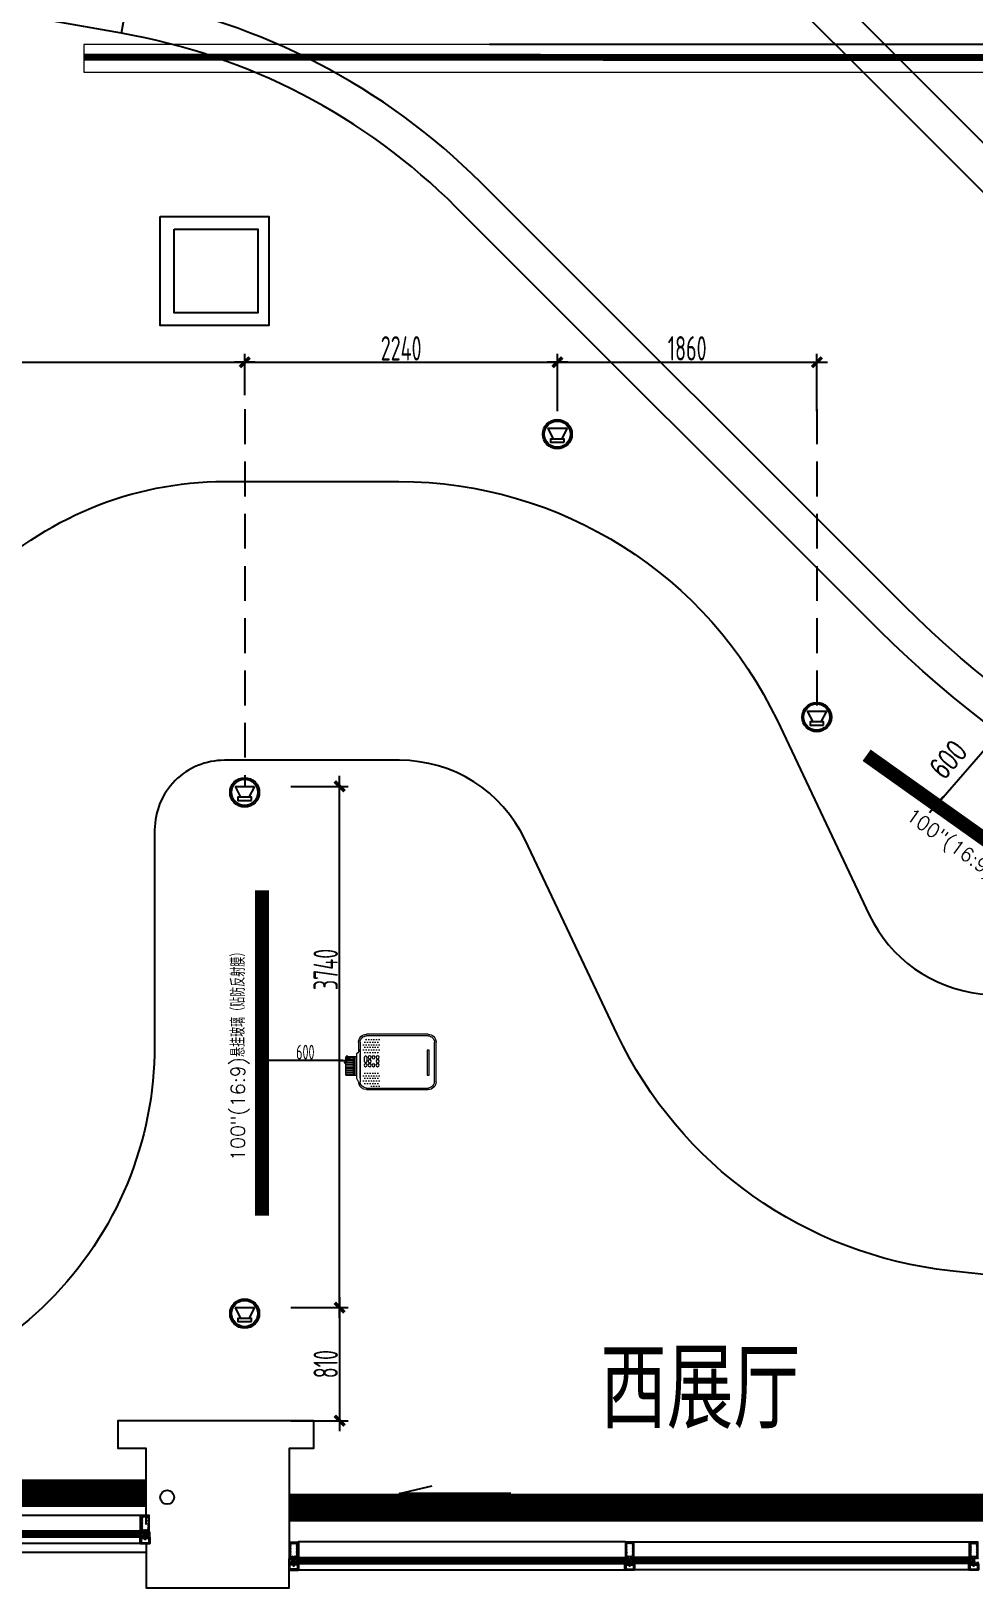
# Model space of a CAD drawing. Header units: millimetres. Extents: x 89805 to 1757503, y 48266 to 267832.
# Drawn here: x 932412 to 939171, y 124776 to 135947 of the extents above; entities that cross this region are included whole.
import ezdxf

# ---------------------------------------------------------------- set-up
doc = ezdxf.new("R2010")
doc.units = ezdxf.units.MM
doc.header["$LTSCALE"] = 1000
for name, pattern in [('c1_plan_01.17$0$HIDDEN', [0.375, 0.25, -0.125]), ('CONTINOUS', [0]), ('DASH', [0.35, 0.25, -0.1]), ('HIDDEN', [9.525, 6.35, -3.175])]:
    doc.linetypes.add(name, pattern=pattern)
for name, color, linetype in [('A_TEXT', 7, 'Continuous'), ('BZ', 1, 'Continuous'), ('COLU', 7, 'Continuous'), ('G-装饰造型轮廓线', 3, 'Continuous'), ('GASK', 243, 'Continuous'), ('GLASS', 230, 'Continuous'), ('PJ', 4, 'Continuous'), ('PUB_DIM', 3, 'Continuous'), ('SEAL', 95, 'Continuous'), ('TC', 4, 'Continuous'), ('WALL', 111, 'Continuous'), ('WINDOW', 2, 'Continuous'), ('WZ', 3, 'Continuous'), ('XC', 3, 'Continuous'), ('XX', 6, 'HIDDEN'), ('会议', 1, 'Continuous'), ('外挂石材', 31, 'Continuous'), ('多媒体弱电', 5, 'Continuous'), ('标注线', 8, 'Continuous'), ('雨水管', 3, 'Continuous')]:
    doc.layers.add(name, color=color, linetype=linetype)
doc.layers.add('桥架', color=2, linetype='Continuous', lineweight=9)
doc.styles.add('DEQIU', font='hzs.shx', dxfattribs={"width": 0.7, "bigfont": 'hztxt.shx'})
doc.styles.add('DIM_FONT', font='simplex.shx', dxfattribs={"width": 0.7, "bigfont": '@00hzdx.shx'})
doc.styles.get("Standard").update_dxf_attribs({"font": 'txt', "bigfont": 'gbcbig.shx'})
doc.linetypes.add('BATTING', pattern='A,0.0001,-0.1,[134,ltypeshp.shx,S=0.1,R=0,X=-0.1,Y=0],-0.2,[134,ltypeshp.shx,S=0.1,R=180,X=0.1,Y=0],-0.1', length=0.4001)
doc.dimstyles.new('A-50', dxfattribs={"dimscale": 0.5, "dimtxt": 300, "dimasz": 1, "dimexe": 250, "dimexo": 300, "dimgap": 150, "dimtad": 1, "dimdec": 0, "dimrnd": 5, "dimzin": 0, "dimdsep": 46, "dimtxsty": 'DIM_FONT', "dimblk": '_dimx', "dimcen": 0.09, "dimclrt": 7, "dimadec": 0, "dimazin": 0, "dimtfac": 1, "dimtdec": 0, "dimtix": 1, "dimtmove": 2, "dimatfit": 3, "dimldrblk": '_dimx', "dimfxl": 0, "dimtolj": 1, "dimtzin": 0, "dimarcsym": 0})
doc.dimstyles.new('MY-30', dxfattribs={"dimscale": 30, "dimtxt": 3.5, "dimasz": 1, "dimexe": 1.2, "dimexo": 2, "dimgap": 0.25, "dimtad": 1, "dimdec": 0, "dimrnd": 5, "dimdsep": 46, "dimtxsty": 'DEQIU', "dimblk": 'ZHQ-EP', "dimcen": 0.09, "dimclrd": 256, "dimclre": 256, "dimclrt": 40, "dimadec": 0, "dimazin": 0, "dimtm": 1e-09, "dimtfac": 0.434783, "dimtdec": 0, "dimtix": 1, "dimtmove": 2, "dimatfit": 3, "dimldrblk": 'DOT', "dimfxl": 0, "dimtvp": 0.001739, "dimtolj": 1, "dimarcsym": 0})
doc.dimstyles.new('MY-50', dxfattribs={"dimscale": 50, "dimtxt": 3.5, "dimasz": 1, "dimexe": 1.2, "dimexo": 2, "dimgap": 0.25, "dimtad": 1, "dimdec": 0, "dimrnd": 5, "dimdsep": 46, "dimtxsty": 'DEQIU', "dimblk": 'ZHQ-EP', "dimcen": 0.09, "dimclrd": 256, "dimclre": 256, "dimclrt": 40, "dimadec": 0, "dimazin": 0, "dimtm": 1e-09, "dimtfac": 0.434783, "dimtdec": 0, "dimtix": 1, "dimtmove": 2, "dimatfit": 3, "dimldrblk": 'DOT', "dimfxl": 0, "dimtvp": 0.001739, "dimtolj": 1, "dimarcsym": 0})
pattern_1 = [(0, (97513.92, 15201.57), (12.2091667, -24.4183333), [0, -24.4183333])]

# ---------------------------------------------------------------- blocks, each defined once
blk = doc.blocks.new('xjt')
at = {"layer": 'TC'}
h = blk.add_hatch(dxfattribs=at)
h.set_pattern_fill('ANSI37', color=256, scale=0.3, angle=90, style=0)
h.set_pattern_definition([(135, (-101501.351, 55215.8413), (0.67351921, 0.67351921), []), (45, (-101501.351, 55215.8413), (0.67351921, -0.67351921), [])])
edge = h.paths.add_edge_path(flags=16)
edge.add_arc((-101514, 45460), 1.08, 90, 270)
edge.add_line((-101514, 45459), (-101513, 45459))
edge.add_arc((-101513, 45460), 1.08, 270, 450)
edge.add_line((-101513, 45461), (-101514, 45461))
edge = h.paths.add_edge_path(flags=16)
edge.add_arc((-101511, 45462), 0.541, 90, 180, ccw=False)
edge.add_line((-101511, 45462), (-101510, 45462))
edge.add_arc((-101510, 45462), 0.541, 0, 90, ccw=False)
edge.add_line((-101509, 45462), (-101509, 45459))
edge.add_arc((-101510, 45459), 0.541, -90, 0, ccw=False)
edge.add_line((-101510, 45458), (-101511, 45458))
edge.add_arc((-101511, 45459), 0.541, -180, -90, ccw=False)
edge.add_line((-101512, 45459), (-101512, 45462))
edge = h.paths.add_edge_path()
edge.add_arc((-101507, 45455), 0.324, -112.667, 25.355, ccw=False)
edge.add_line((-101507, 45455), (-101509, 45456))
edge.add_arc((-101509, 45455), 1.12, 57.947, 89.8457)
edge.add_line((-101509, 45456), (-101513, 45456))
edge.add_line((-101513, 45456), (-101513, 45458))
edge.add_arc((-101513, 45458), 0.216, -0.0114, 90.0246)
edge.add_line((-101513, 45458), (-101514, 45458))
edge.add_arc((-101514, 45458), 0.216, 89.9994, 180.0015)
edge.add_line((-101514, 45458), (-101514, 45457))
edge.add_arc((-101514, 45457), 0.176, -153.432, 74.1225, ccw=False)
edge.add_line((-101514, 45457), (-101516, 45459))
edge.add_arc((-101514, 45460), 2.16, 139.1688, 220.8359, ccw=False)
edge.add_line((-101516, 45461), (-101514, 45463))
edge.add_arc((-101514, 45463), 0.176, -74.0901, 153.447, ccw=False)
edge.add_line((-101514, 45463), (-101514, 45462))
edge.add_arc((-101514, 45462), 0.216, 179.9901, 270.024)
edge.add_line((-101514, 45462), (-101513, 45462))
edge.add_arc((-101513, 45462), 0.216, 269.9994, 360.0015)
edge.add_line((-101513, 45462), (-101513, 45465))
edge.add_line((-101513, 45465), (-101510, 45465))
edge.add_arc((-101510, 45467), 2.72, -87.266, -57.1439)
edge.add_line((-101509, 45465), (-101507, 45466))
edge.add_arc((-101507, 45466), 0.378, -35, 137, ccw=False)
edge.add_line((-101507, 45465), (-101507, 45464))
edge.add_arc((-101505, 45460), 5.22, 123.2426, 134.4629)
edge.add_line((-101508, 45464), (-101508, 45463))
edge.add_arc((-101507, 45465), 3.06, 243.9365, 266.7208)
edge.add_line((-101507, 45462), (-101507, 45462))
edge.add_arc((-101507, 45462), 0.324, -58.4296, 71.0549, ccw=False)
edge.add_line((-101507, 45462), (-101508, 45461))
edge.add_arc((-101508, 45461), 0.324, 121.5701, 238.4294)
edge.add_line((-101508, 45461), (-101507, 45460))
edge.add_arc((-101507, 45460), 0.324, -58.4294, 58.4298, ccw=False)
edge.add_line((-101507, 45460), (-101508, 45459))
edge.add_arc((-101508, 45459), 0.324, 121.5703, 238.4294)
edge.add_line((-101508, 45459), (-101507, 45458))
edge.add_arc((-101507, 45458), 0.324, -58.4294, 58.4298, ccw=False)
edge.add_line((-101507, 45458), (-101508, 45457))
edge.add_arc((-101508, 45457), 0.324, 121.5656, 201.6411)
edge.add_line((-101508, 45457), (-101507, 45455))
at = {"layer": 'GASK'}
for points in [[(-101507, 45455, -0.687422), (-101507, 45455), (-101509, 45456, 0.14009), (-101509, 45456), (-101513, 45456), (-101513, 45458, 0.414398), (-101513, 45458), (-101514, 45458, 0.414224), (-101514, 45458), (-101514, 45457, -1.533331), (-101515, 45457), (-101516, 45459, -0.37223), (-101516, 45461), (-101515, 45463, -1.533076), (-101514, 45463), (-101514, 45462, 0.414387), (-101514, 45462), (-101513, 45462, 0.414224), (-101513, 45462), (-101513, 45465), (-101510, 45465, 0.132195), (-101509, 45465), (-101507, 45466, -0.932515), (-101507, 45465), (-101507, 45464, 0.048997), (-101508, 45464), (-101508, 45463, 0.099744), (-101507, 45462), (-101507, 45462, -0.633913), (-101507, 45462), (-101508, 45461, 0.559221), (-101508, 45461), (-101507, 45460, -0.55922), (-101507, 45460), (-101508, 45459, 0.55922), (-101508, 45459), (-101507, 45458, -0.55922), (-101507, 45458), (-101508, 45457, 0.364343), (-101508, 45457)], [(-101514, 45461, 1), (-101514, 45459), (-101513, 45459, 1), (-101513, 45461)], [(-101512, 45462, -0.414214), (-101511, 45462), (-101510, 45462, -0.414214), (-101509, 45462), (-101509, 45459, -0.414214), (-101510, 45458), (-101511, 45458, -0.414214), (-101512, 45459)]]:
    blk.add_lwpolyline(points, format="xyb", close=True, dxfattribs=at)
blk = doc.blocks.new('ewgfg')
at = {"layer": 'SEAL'}
h = blk.add_hatch(dxfattribs=at)
h.set_pattern_fill('ANSI31', color=256, scale=0.4, style=0)
h.set_pattern_definition([(45, (-4249.88207, 19747.53816), (-0.35355339, 0.35355339), [])])
edge = h.paths.add_edge_path()
edge.add_arc((1977, 2078), 7.76, 344.1575, 391.9326)
edge.add_line((1983, 2082), (1986, 2082))
edge.add_arc((1986, 2081), 0.378, 151.3361, 227)
edge.add_line((1986, 2081), (1987, 2080))
edge.add_arc((1985, 2079), 2.72, 2.734, 32.8561, ccw=False)
edge.add_line((1987, 2079), (1987, 2076))
edge.add_line((1987, 2076), (1986, 2076))
edge.add_arc((1986, 2075), 0.5, 90, 200)
edge.add_line((1985, 2075), (1985, 2075))
edge.add_line((1985, 2075), (1985, 2075))
edge.add_line((1985, 2075), (1985, 2075))
edge.add_arc((1985, 2075), 0.5, 19.5621, 146.1659)
at = {"layer": 'TC'}
h = blk.add_hatch(dxfattribs=at)
h.set_pattern_fill('AR-SAND', color=256, scale=0.4, style=0)
h.set_pattern_definition([(37.5, (1983.476, 2074.86), (-0.64, 19.577), [0, -15.443, 0, -17.272, 0, -16.51]), (7.5, (1983.476, 2074.86), (17.98, 28.673), [0, -8.331, 0, -13.919, 0, -5.334]), (327.5, (1970.979, 2074.86), (31.64, 0.057), [0, -5.08, 0, -18.288, 0, -23.876]), (317.5, (1970.98, 2074.86), (30.542, 8.917), [0, -2.54, 0, -11.989, 0, -13.716])])
h.paths.add_polyline_path([(1983, 2082), (1989, 2082), (1989, 2075), (1983, 2075)])
at = {"layer": 'SEAL'}
blk.add_arc((1977, 2078), 7.76, 342.0085, 31.9326, dxfattribs=at)
at = {"layer": '标注线', "rotation": 90}
blk.add_blockref('xjt', (47452, 103589), dxfattribs=at)
blk = doc.blocks.new('M8T')
at = {"layer": 'PJ'}
blk.add_line((0, -5), (0, 0), dxfattribs=at)
blk.add_lwpolyline([(-5, 0), (-5, 0), (5, 0), (5, 0)], dxfattribs=at)
blk.add_lwpolyline([(-7, 0), (7, 0), (7, -5), (6, -5), (-6, -5), (-7, -5)], close=True, dxfattribs=at)
blk.add_lwpolyline([(-7, -5, 0.154701), (0, -5, 1.166596), (0, -5, 0.154701), (7, -5)], format="xyb", dxfattribs=at)
blk = doc.blocks.new('A$C0DF30340')
at = {"layer": 'GASK'}
h = blk.add_hatch(dxfattribs=at)
h.set_pattern_fill('ANSI37', color=256, scale=10, angle=-90, style=0)
h.set_pattern_definition([(315, (-6739.0329, 24457.4036), (0.883883476, 0.883883476), []), (45, (-6739.0329, 24457.4036), (-0.883883476, 0.883883476), [])])
h.paths.add_polyline_path([(9, -13), (9, -15), (-8, -15), (-8, -13)])
at = {"lineweight": 35}
for points in [[(30, -16, -0.339454), (30, -15), (31, -14), (32, -14), (32, -58), (-33, -58), (-33, -14), (-31, -14), (-30, -15, -0.339454), (-30, -16), (-31, -17), (-31, -21), (-28, -21), (-28, -22), (-31, -22), (-31, -56), (31, -56), (31, -22), (28, -22), (28, -21), (31, -21), (31, -17)], [(30, -17, 0.339454), (30, -16), (29, -16), (30, -14, 0.57735), (30, -13), (27, -13, 0.414214), (26, -14), (26, -14, 0.414214), (27, -15), (28, -15, -0.414214), (28, -15), (28, -16, -0.414214), (28, -17), (22, -17, -0.414214), (22, -16), (22, -15, -0.414214), (22, -15), (23, -15, 0.414214), (23, -14), (23, -14, 0.414214), (23, -13), (21, -13, 0.414214), (20, -14), (20, -17), (13, -17), (10, -15), (9, -13), (9, -13), (9, -15), (0, -15), (-8, -15), (-8, -13), (-9, -13), (-10, -15), (-13, -17), (-20, -17), (-20, -14, 0.414214), (-21, -13), (-23, -13, 0.414214), (-23, -14), (-23, -14, 0.414214), (-23, -15), (-22, -15, -0.414214), (-22, -15), (-22, -16, -0.414214), (-22, -17), (-28, -17, -0.414214), (-28, -16), (-28, -15, -0.414214), (-28, -15), (-27, -15, 0.414214), (-26, -14), (-26, -14, 0.414214), (-27, -13), (-30, -13, 0.57735), (-30, -14), (-29, -16), (-30, -16, 0.339454), (-30, -17), (-29, -20), (-28, -20), (-28, -19), (-8, -19), (-8, -18), (-1, -18, 0.198912), (0, -18), (0, -18, -0.414214), (0, -18), (0, -18, 0.198912), (1, -18), (9, -18), (9, -19), (28, -19), (28, -20), (29, -20)]]:
    blk.add_lwpolyline(points, format="xyb", close=True, dxfattribs=at)
at = {"layer": 'GASK'}
blk.add_lwpolyline([(9, -13), (9, -15), (-8, -15), (-8, -13)], close=True, dxfattribs=at)
at = {"layer": 'PJ'}
for p, q in [((-5, -20), (-6, -20)), ((-6, -20), (-6, -25)), ((-5, -25), (-6, -25)), ((5, -20), (-5, -20)), ((5, -25), (-5, -25)), ((-3, -13), (-3, -10)), ((-3, -20), (-3, -25)), ((-3, -30), (-3, -25)), ((-3, -29), (3, -29)), ((-2, -13), (-2, -10)), ((-1, -18), (0, -20)), ((0, -18), (1, -20)), ((2, -13), (2, -10)), ((2, -30), (2, -25)), ((3, -13), (3, -10)), ((3, -20), (3, -25)), ((5, -20), (6, -20)), ((5, -25), (6, -25)), ((6, -20), (6, -25))]:
    blk.add_line(p, q, dxfattribs=at)
at = {"layer": 'PJ', "color": 1}
blk.add_lwpolyline([(-7, -19), (-6, -18), (0, -18), (6, -18), (8, -20)], dxfattribs=at)
at = {"layer": 'PJ'}
blk.add_lwpolyline([(-5, -20), (5, -20), (5, -18), (-5, -18)], close=True, dxfattribs=at)
blk.add_lwpolyline([(3, -25), (3, -29), (2, -30), (-3, -30), (-3, -29), (-3, -25)], dxfattribs=at)
for centre, start, end in [((-6, -29), 72.412, 85.6435), ((-6, -15), 274.3565, 287.588), ((0, -29), 72.412, 107.588), ((0, -15), 252.412, 287.588), ((6, -29), 94.3565, 107.588), ((6, -15), 252.412, 265.6435)]:
    blk.add_arc(centre, 9.55, start, end, dxfattribs=at)
at = {"layer": 'PJ', "xscale": 0.75, "yscale": 0.75, "zscale": 0.75, "rotation": 180}
blk.add_blockref('M8T', (0, -10), dxfattribs=at)
at = {"layer": 'WZ'}
blk.add_blockref('ewgfg', (-2017, -2089), dxfattribs=at)
at = {"layer": 'WZ', "xscale": -1}
blk.add_blockref('ewgfg', (2017, -2089), dxfattribs=at)
blk = doc.blocks.new('136EM1283T+20')
at = {"lineweight": 15, "ltscale": 2}
h = blk.add_hatch(dxfattribs=at)
h.set_pattern_fill('ANSI37', color=1, scale=0.45, style=0)
h.set_pattern_definition([(45, (-7.1094, 124.7), (-1.01028, 1.01028), []), (135, (-7.1094, 124.7), (-1.01028, -1.01028), [])])
edge = h.paths.add_edge_path()
edge.add_line((-4, 135), (-4, 136))
edge.add_arc((-3, 136), 1.2, 150, 180, ccw=False)
edge.add_line((-4, 137), (-4, 138))
edge.add_line((-4, 138), (-3, 139))
edge.add_arc((-3, 139), 0.21, 330, 360)
edge.add_line((-3, 139), (-3, 139))
edge.add_arc((-3, 139), 0.4, 360, 450)
edge.add_line((-3, 139), (-7, 139))
edge.add_arc((-7, 139), 0.4, 90, 180)
edge.add_line((-7, 139), (-7, 139))
edge.add_arc((-7, 139), 0.21, 180, 210)
edge.add_line((-7, 139), (-7, 138))
edge.add_line((-7, 138), (-6, 137))
edge.add_arc((-7, 136), 1.2, 0, 30, ccw=False)
edge.add_line((-6, 136), (-6, 135))
edge.add_line((-6, 135), (-6, 128))
edge.add_arc((-7, 128), 1.2, 330, 360, ccw=False)
edge.add_line((-6, 127), (-7, 127))
edge.add_line((-7, 127), (-7, 126))
edge.add_arc((-7, 125), 0.21, 150, 180)
edge.add_line((-7, 125), (-7, 125))
edge.add_arc((-7, 125), 0.4, 180, 270)
edge.add_line((-7, 125), (-3, 125))
edge.add_arc((-3, 125), 0.4, 270, 360)
edge.add_line((-3, 125), (-3, 125))
edge.add_arc((-3, 125), 0.21, 0, 30)
edge.add_line((-3, 126), (-4, 127))
edge.add_line((-4, 127), (-4, 127))
edge.add_arc((-3, 128), 1.2, 180, 210, ccw=False)
edge.add_line((-4, 128), (-4, 135))
h = blk.add_hatch(dxfattribs=at)
h.set_pattern_fill('ANSI37', color=1, scale=0.45, style=0)
h.set_pattern_definition([(45, (2.9093, 124.7), (-1.01028, 1.01028), []), (135, (2.9093, 124.7), (-1.01028, -1.01028), [])])
edge = h.paths.add_edge_path()
edge.add_line((4, 135), (4, 136))
edge.add_arc((3, 136), 1.2, 360, 390)
edge.add_line((4, 137), (4, 138))
edge.add_line((4, 138), (3, 139))
edge.add_arc((3, 139), 0.21, 180, 210, ccw=False)
edge.add_line((3, 139), (3, 139))
edge.add_arc((3, 139), 0.4, 90, 180, ccw=False)
edge.add_line((3, 139), (7, 139))
edge.add_arc((7, 139), 0.4, 0, 90, ccw=False)
edge.add_line((7, 139), (7, 139))
edge.add_arc((7, 139), 0.21, -30, 0, ccw=False)
edge.add_line((7, 139), (6, 138))
edge.add_line((6, 138), (6, 137))
edge.add_arc((7, 136), 1.2, 150, 180)
edge.add_line((6, 136), (6, 135))
edge.add_line((6, 135), (6, 128))
edge.add_arc((7, 128), 1.2, 180, 210)
edge.add_line((6, 127), (6, 127))
edge.add_line((6, 127), (7, 126))
edge.add_arc((7, 125), 0.21, 0, 30, ccw=False)
edge.add_line((7, 125), (7, 125))
edge.add_arc((7, 125), 0.4, 270, 360, ccw=False)
edge.add_line((7, 125), (3, 125))
edge.add_arc((3, 125), 0.4, 180, 270, ccw=False)
edge.add_line((3, 125), (3, 125))
edge.add_arc((3, 125), 0.21, 150, 180, ccw=False)
edge.add_line((3, 126), (4, 127))
edge.add_line((4, 127), (4, 127))
edge.add_arc((3, 128), 1.2, 330, 360)
edge.add_line((4, 128), (4, 135))
at = {"color": 1, "lineweight": 15, "ltscale": 2}
for points in [[(-4, 135), (-4, 136, -0.131652), (-4, 137), (-4, 138), (-3, 139, 0.131652), (-3, 139), (-3, 139, 0.414214), (-3, 139), (-7, 139, 0.414214), (-7, 139), (-7, 139, 0.131652), (-7, 139), (-7, 138), (-6, 137, -0.131652), (-6, 136), (-6, 135), (-6, 128, -0.131652), (-6, 127), (-7, 127), (-7, 126, 0.131652), (-7, 125), (-7, 125, 0.414214), (-7, 125), (-3, 125, 0.414214), (-3, 125), (-3, 125, 0.131652), (-3, 126), (-4, 127), (-4, 127, -0.131652), (-4, 128)], [(4, 135), (4, 136, 0.131652), (4, 137), (4, 138), (3, 139, -0.131652), (3, 139), (3, 139, -0.414214), (3, 139), (7, 139, -0.414214), (7, 139), (7, 139, -0.131652), (7, 139), (6, 138), (6, 137, 0.131652), (6, 136), (6, 135), (6, 128, 0.131652), (6, 127), (6, 127), (7, 126, -0.131652), (7, 125), (7, 125, -0.414214), (7, 125), (3, 125, -0.414214), (3, 125), (3, 125, -0.131652), (3, 126), (4, 127), (4, 127, 0.131652), (4, 128)]]:
    blk.add_lwpolyline(points, format="xyb", close=True, dxfattribs=at)
at = {"layer": 'XC', "lineweight": 15}
for points in [[(30, 119), (29, 119, -0.414214), (29, 119, -0.414214), (30, 120), (32, 120, -0.414214), (32, 120), (32, 0), (-32, 0), (-32, 120, -0.414214), (-32, 120), (-30, 120, -0.414214), (-29, 119, -0.414214), (-29, 119), (-30, 119, 0.414214), (-30, 119), (-30, 116, 0.414213), (-30, 116), (-25, 116, 0.414214), (-24, 116), (-24, 119, 0.414214), (-25, 119), (-26, 119, -0.414214), (-26, 119, -0.413525), (-25, 120), (-20, 120, -0.414214), (-20, 120), (-20, 119, -0.414214), (-20, 118), (-22, 118, 0.414214), (-22, 118), (-22, 116, 0.414214), (-22, 116), (-9, 116, 0.414214), (-9, 116), (-9, 126, 0.414214), (-9, 126), (-9, 126), (-10, 128, -0.537319), (-10, 128), (-7, 128, -0.176327), (-7, 128), (-7, 128, -0.57735), (-7, 127), (-7, 127, 0.267949), (-7, 127), (-8, 125), (-8, 125, 0.598837), (-7, 125, -0.236068), (-7, 125), (-3, 125, 0.414214), (-3, 125), (-3, 125), (-4, 127, -0.585007), (-4, 127), (-2, 127, -0.261824), (-1, 127), (0, 125, 0.562186), (0, 125), (1, 127, -0.261824), (2, 127), (4, 127, -0.585007), (4, 127), (3, 125), (3, 125, 0.414214), (3, 125), (7, 125, -0.236068), (7, 125, 0.598837), (8, 125), (8, 125), (7, 127, 0.267949), (7, 127), (7, 127, -0.57735), (7, 128), (7, 128, -0.176327), (7, 128), (10, 128, -0.537319), (10, 128), (9, 126), (9, 126, 0.414214), (9, 126), (9, 116, 0.414214), (9, 116), (22, 116, 0.414214), (22, 116), (22, 118, 0.414214), (22, 118), (20, 118, -0.414214), (20, 119), (20, 120, -0.414214), (20, 120), (25, 120, -0.413525), (26, 119, -0.414214), (26, 119), (25, 119, 0.414214), (24, 119), (24, 116, 0.414214), (25, 116), (30, 116, 0.414213), (31, 116), (31, 119, 0.414214)], [(-29, 113), (-7, 113, 0.414214), (-7, 114), (-7, 122, -0.414214), (-6, 122), (6, 122, -0.414214), (6, 122), (6, 114, 0.414214), (7, 113), (29, 113, -0.414214), (30, 112), (30, 5, -0.414214), (29, 4), (-29, 4, -0.414214), (-30, 5), (-30, 112, -0.414214)]]:
    blk.add_lwpolyline(points, format="xyb", close=True, dxfattribs=at)
at = {"layer": 'XC', "lineweight": 15, "ltscale": 2}
blk.add_lwpolyline([(5, 152, -0.414214), (5, 152), (5, 147, -0.414214), (5, 146), (3, 146, 0.414214), (3, 146), (3, 143, -0.414214), (3, 142), (-3, 142, -0.414214), (-3, 143), (-3, 146, 0.414214), (-3, 146), (-5, 146, -0.414214), (-5, 147), (-5, 152, -0.414214), (-5, 152), (-3, 152, 0.414214), (-3, 153), (-3, 155, 0.414214), (-4, 156), (-9, 156, 0.414215), (-9, 155), (-9, 138, -0.414214), (-9, 138), (-9, 138), (-10, 136, 0.537319), (-10, 136), (-7, 136, 0.176327), (-7, 136), (-7, 137, 0.57735), (-7, 137), (-7, 137, -0.267949), (-7, 137), (-8, 139), (-8, 139, -0.598837), (-7, 140, 0.236068), (-7, 139), (-3, 139, -0.414214), (-3, 139), (-3, 139), (-4, 137, 0.585007), (-4, 137), (-2, 137, 0.261824), (-1, 137), (0, 139, -0.562186), (0, 139), (1, 137, 0.261824), (2, 137), (4, 137, 0.585007), (4, 137), (3, 139), (3, 139, -0.414214), (3, 139), (7, 139, 0.236068), (7, 140, -0.598837), (8, 139), (8, 139), (7, 137, -0.267949), (7, 137), (7, 137, 0.57735), (7, 137), (7, 136, 0.176327), (7, 136), (10, 136, 0.537319), (10, 136), (9, 138), (9, 138, -0.414214), (9, 138), (9, 155, 0.414214), (8, 156), (4, 156, 0.414214), (3, 155), (3, 153, 0.414214), (3, 152)], format="xyb", close=True, dxfattribs=at)
blk = doc.blocks.new('C7535')
at = {"layer": 'TC'}
h = blk.add_hatch(dxfattribs=at)
h.set_pattern_fill('ANSI32', color=256, scale=20, style=0, double=1)
h.set_pattern_definition([(45, (1954709.771, -2234591.641), (-5.303300859, 5.303300859), []), (45, (1954713.3065, -2234591.641), (-5.303300859, 5.303300859), [])])
h.paths.add_polyline_path([(1457590, 274336), (1457552, 274336), (1457552, 274424), (1457590, 274424)], flags=16)
h.paths.add_polyline_path([(1457546, 274330), (1457596, 274330), (1457596, 274430), (1457546, 274430)])
h = blk.add_hatch(dxfattribs=at)
h.set_pattern_fill('ANSI32', color=256, scale=20, style=0, double=1)
h.set_pattern_definition([(135, (962883.617, -2234591.641), (5.303300859, 5.303300859), []), (135, (962880.081, -2234591.641), (5.303300859, 5.303300859), [])])
h.paths.add_polyline_path([(1460003, 274336), (1460041, 274336), (1460041, 274424), (1460003, 274424)], flags=16)
h.paths.add_polyline_path([(1460047, 274330), (1459997, 274330), (1459997, 274430), (1460047, 274430)])
h = blk.add_hatch(dxfattribs=at)
h.set_pattern_fill('ANSI32', color=256, scale=20, style=0, double=1)
h.set_pattern_definition([(135, (965366.952, -2234591.641), (5.303300859, 5.303300859), []), (135, (965363.4165, -2234591.641), (5.303300859, 5.303300859), [])])
h.paths.add_polyline_path([(1462486, 274336), (1462524, 274336), (1462524, 274424), (1462486, 274424)], flags=16)
h.paths.add_polyline_path([(1462530, 274330), (1462480, 274330), (1462480, 274430), (1462530, 274430)])
h = blk.add_hatch(dxfattribs=at)
h.set_pattern_fill('ANSI32', color=256, scale=20, style=0, double=1)
h.set_pattern_definition([(135, (967792.8, -2234591.641), (5.303300859, 5.303300859), []), (135, (967789.264, -2234591.641), (5.303300859, 5.303300859), [])])
h.paths.add_polyline_path([(1464912, 274336), (1464950, 274336), (1464950, 274424), (1464912, 274424)], flags=16)
h.paths.add_polyline_path([(1464956, 274330), (1464906, 274330), (1464906, 274430), (1464956, 274430)])
at = {"layer": 'GASK', "color": 1, "elevation": -301}
blk.add_lwpolyline([(1457606, 274318), (1457604, 274318), (1457604, 274438), (1457606, 274438)], close=True, dxfattribs=at)
at = {"layer": 'GASK', "color": 1}
blk.add_lwpolyline([(1464897, 274318), (1464899, 274318), (1464899, 274438), (1464897, 274438)], close=True, dxfattribs=at)
at = {"layer": 'GLASS'}
for points in [[(1457589, 274306), (1460006, 274306), (1460007, 274307), (1460007, 274311), (1460006, 274312), (1457589, 274312), (1457588, 274311), (1457588, 274307)], [(1457589, 274288), (1460006, 274288), (1460007, 274289), (1460007, 274293), (1460006, 274294), (1457589, 274294), (1457588, 274293), (1457588, 274289)], [(1462489, 274306), (1460040, 274306), (1460039, 274307), (1460039, 274311), (1460040, 274312), (1462489, 274312), (1462490, 274311), (1462490, 274307)], [(1462489, 274288), (1460040, 274288), (1460039, 274289), (1460039, 274293), (1460040, 274294), (1462489, 274294), (1462490, 274293), (1462490, 274289)], [(1464913, 274306), (1462523, 274306), (1462522, 274307), (1462522, 274311), (1462523, 274312), (1464913, 274312), (1464914, 274311), (1464914, 274307)], [(1464913, 274288), (1462523, 274288), (1462522, 274289), (1462522, 274293), (1462523, 274294), (1464913, 274294), (1464914, 274293), (1464914, 274289)]]:
    blk.add_lwpolyline(points, close=True, dxfattribs=at)
at = {"layer": 'PUB_DIM', "elevation": -301}
for points in [[(1457539, 274318), (1457554, 274318), (1457554, 274288), (1457539, 274288)], [(1457540, 274316), (1457553, 274316), (1457553, 274289), (1457540, 274289)]]:
    blk.add_lwpolyline(points, close=True, dxfattribs=at)
at = {"layer": 'PUB_DIM'}
for points in [[(1464964, 274318), (1464949, 274318), (1464949, 274288), (1464964, 274288)], [(1464963, 274316), (1464950, 274316), (1464950, 274289), (1464963, 274289)]]:
    blk.add_lwpolyline(points, close=True, dxfattribs=at)
at = {"layer": 'XC'}
for points in [[(1459992, 274438), (1457606, 274438), (1457606, 274318), (1459992, 274318)], [(1460055, 274438), (1462473, 274438), (1462473, 274318), (1460054, 274318)], [(1462538, 274438), (1464897, 274438), (1464897, 274318), (1462537, 274318)], [(1457604, 274237), (1459992, 274237)], [(1462475, 274237), (1460055, 274237)], [(1464899, 274237), (1462538, 274237)]]:
    blk.add_lwpolyline(points, dxfattribs=at)
at = {"layer": 'XC', "color": 2}
for points in [[(1457603, 274282), (1459992, 274282)], [(1462475, 274282), (1460054, 274282)], [(1464899, 274282), (1462538, 274282)]]:
    blk.add_lwpolyline(points, dxfattribs=at)
at = {"layer": 'XX', "linetype": 'CONTINOUS', "ltscale": 3}
for p, q in [((1457606, 274324, -301), (1459992, 274324)), ((1457606, 274322, -301), (1459992, 274322)), ((1457606, 274319, -301), (1459992, 274319)), ((1462473, 274324), (1460055, 274324)), ((1462473, 274322), (1460055, 274322)), ((1462473, 274319), (1460055, 274319)), ((1464897, 274324), (1462538, 274324)), ((1464897, 274322), (1462538, 274322)), ((1464897, 274319), (1462538, 274319))]:
    blk.add_line(p, q, dxfattribs=at)
at = {"layer": 'BZ', "rotation": 180}
blk.add_blockref('136EM1283T+20', (1457571, 274438, -301), dxfattribs=at)
at = {"layer": 'BZ', "extrusion": (0, 0, -1), "zscale": -1, "rotation": 180}
for p in [(-1460022, 274438), (-1462505, 274438), (-1464931, 274438)]:
    blk.add_blockref('136EM1283T+20', p, dxfattribs=at)
at = {"layer": 'XC', "extrusion": (0, 0, -1), "zscale": -1}
blk.add_blockref('A$C0DF30340', (-1457571, 274295, 301), dxfattribs=at)
at = {"layer": 'XC'}
for p in [(1460022, 274295), (1462505, 274295), (1464931, 274295)]:
    blk.add_blockref('A$C0DF30340', p, dxfattribs=at)
at = {"layer": '标注线', "extrusion": (0, 0, -1), "zscale": -1, "rotation": 270}
for p in [(-1505488, 172805), (-1507955, 172805), (-1510389, 172805)]:
    blk.add_blockref('xjt', p, dxfattribs=at)
at = {"layer": '标注线', "rotation": 270}
for p in [(1414623, 172805), (1417090, 172805)]:
    blk.add_blockref('xjt', p, dxfattribs=at)
blk = doc.blocks.new('Roberto方案')
at = {"color": 8, "linetype": 'DASH', "ltscale": 0.7}
blk.add_line((1681713, 311456, 57), (1682234, 314410, 57), dxfattribs=at)
at = {"color": 8, "ltscale": 0.7}
for points, elevation in [([(1687731, 312155, 0.107067), (1689975, 310963), (1694652, 309644, -0.335781), (1695526, 308489)], 37), ([(1695011, 301776), (1687655, 302576, -0.260725), (1685267, 304274), (1684607, 305669, 0.289853), (1683706, 306239), (1682451, 306239, 0.414214), (1681951, 305739), (1681951, 304193, -0.414214), (1679351, 301593)], -3), ([(1679951, 305739, -0.414214), (1682451, 308239), (1683702, 308239, -0.289853), (1686416, 306521), (1687075, 305130, 0.260725), (1687871, 304564), (1695324, 303757, 0.328763)], -3)]:
    blk.add_lwpolyline(points, format="xyb", dxfattribs=dict(at, elevation=elevation))
at = {"color": 8, "ltscale": 0.7, "elevation": 57}
for points in [[(1675662, 315569), (1682234, 314410, -0.153915), (1686235, 312328), (1689268, 309295, 0.152859), (1691650, 308048), (1697291, 307029, -0.359482), (1697775, 306447), (1697775, 304240, -0.467565), (1697434, 303955), (1691118, 305096, -0.152859), (1687147, 307173), (1684114, 310206, 0.153915), (1681713, 311456), (1675806, 312498, -0.36397), (1675310, 313089), (1675310, 315274, -0.466308)], [(1675619, 315323), (1682191, 314164, -0.153915), (1686058, 312151), (1689091, 309118, 0.152859), (1691606, 307802), (1697246, 306784, -0.358443), (1697525, 306447), (1697525, 304240, -0.467565), (1697479, 304201), (1691162, 305342, -0.152859), (1687324, 307350), (1684291, 310383, 0.153915), (1681757, 311702), (1675849, 312744, -0.36397), (1675560, 313089), (1675560, 315274, -0.466308)]]:
    blk.add_lwpolyline(points, format="xyb", close=True, dxfattribs=at)
at = {"color": 7, "ltscale": 0.7, "const_width": 100}
for points, elevation in [([(1687056, 306275), (1688958, 304922)], -7), ([(1682721, 305306), (1682721, 302972)], -3)]:
    blk.add_lwpolyline(points, dxfattribs=dict(at, elevation=elevation))
at = {"color": 7, "ltscale": 0.7, "char_height": 100, "attachment_point": 1}
for insert, width, rotation in [((1687388, 305903, -28), 1513.59, 324.4513), ((1682498, 303364, -3), 1538.52, 90)]:
    blk.add_mtext('100"(16:9)悬挂玻璃（贴防反射膜）', dxfattribs=dict(at, insert=insert, width=width, rotation=rotation))
blk = doc.blocks.new('ty')
at = {"layer": '会议', "lineweight": 0}
h = blk.add_hatch(dxfattribs=at)
h.set_pattern_fill('DOTS', color=5, scale=448, angle=270, style=0)
h.set_pattern_definition(pattern_1)
edge = h.paths.add_edge_path()
edge.add_ellipse((618, 153), major_axis=(-53, 53), ratio=1, start_angle=225, end_angle=315)
edge.add_line((618, 228), (532, 228))
edge.add_line((532, 228), (532, 84))
edge.add_line((532, 84), (693, 84))
edge.add_line((693, 84), (693, 153))
h = blk.add_hatch(dxfattribs=at)
h.set_pattern_fill('DOTS', color=5, scale=448, angle=270, style=0)
h.set_pattern_definition(pattern_1)
edge = h.paths.add_edge_path()
edge.add_ellipse((618, -153), major_axis=(53, 53), ratio=1, start_angle=225, end_angle=315, ccw=False)
edge.add_line((618, -228), (532, -228))
edge.add_line((532, -228), (532, -84))
edge.add_line((532, -84), (693, -84))
edge.add_line((693, -84), (693, -153))
at = {"layer": '会议', "color": 5, "lineweight": 0}
for p, q in [((0, 187), (0, -187)), ((15, 187), (15, -187)), ((658, 262), (75, 262)), ((658, 247), (75, 247)), ((718, -187), (718, 187)), ((718, 152), (718, -76)), ((754, -76), (754, 152)), ((66, 125), (66, -113)), ((85, 125), (66, 125)), ((85, -113), (85, 125)), ((754, 126), (754, -50)), ((771, 126), (754, 126)), ((771, 126), (771, -50)), ((782, 126), (771, 126)), ((771, -50), (771, 126)), ((782, 126), (782, -50)), ((782, -50), (782, 126)), ((854, 126), (782, 126)), ((854, 111), (782, 111)), ((854, 96), (782, 96)), ((854, 81), (782, 81)), ((854, 66), (782, 66)), ((854, 51), (782, 51)), ((854, 36), (782, 36)), ((854, 21), (782, 21)), ((854, 6), (782, 6)), ((854, 126), (854, -50)), ((66, -113), (85, -113)), ((733, -187), (733, -94)), ((754, -50), (771, -50)), ((771, -50), (782, -50)), ((854, -9), (782, -9)), ((854, -24), (782, -24)), ((854, -39), (782, -39)), ((782, -50), (854, -50)), ((75, -247), (658, -247)), ((75, -262), (658, -262))]:
    blk.add_line(p, q, dxfattribs=at)
at = {"layer": '会议', "color": 5, "lineweight": 0, "extrusion": (0, 0, -1)}
for centre, major_axis, ratio, start_param, end_param in [((75, 187), (-53, 53), 1, 5.497787, 7.068583), ((75, 187), (-42.4, 42.4), 1, 5.497787, 7.068583), ((658, 187), (-53, 53), 1, 0.785398, 2.121825), ((658, 187), (42.4, 42.4), 1, 5.497787, 7.068583), ((911, 252), (173, 69), 1, 2.957483, 3.26624), ((553, 31), (-10.2, 10.2), 1, 3.926991, 10.210176), ((553, -6), (-10.2, 10.2), 1, 3.926991, 10.210176), ((591, 31), (-10.2, 10.2), 1, 3.926991, 10.210176), ((628, 31), (-10.2, 10.2), 1, 3.926991, 10.210176), ((628, -6), (-10.2, 10.2), 1, 3.926991, 10.210176), ((666, 31), (-10.2, 10.2), 1, 3.926991, 10.210176), ((666, -25), (0, 33.2), 0.467648, 3.141593, 9.424778), ((553, -44), (-10.2, 10.2), 1, 3.926991, 10.210176), ((591, -44), (-10.2, 10.2), 1, 3.926991, 10.210176), ((628, -44), (-10.2, 10.2), 1, 3.926991, 10.210176), ((791, -140), (-52.5, 52.5), 1, 5.657537, 6.540911), ((75, -187), (-53, 53), 1, 3.926991, 5.497787), ((75, -187), (42.4, 42.4), 1, 2.356194, 3.926991), ((658, -187), (-42.4, 42.4), 1, 2.356194, 3.926991), ((658, -187), (-53, 53), 1, 2.356194, 3.926991)]:
    blk.add_ellipse(centre, major_axis=major_axis, ratio=ratio, start_param=start_param, end_param=end_param, dxfattribs=at)
blk = doc.blocks.new('ZHQ-EP')
blk.add_line((-1.5, 0), (1.5, 0))
at = {"const_width": 0.5}
blk.add_lwpolyline([(-0.7, -0.7), (0.7, 0.7)], dxfattribs=at)
blk = doc.blocks.new('*D57')
at = {"layer": 'Defpoints', "color": 0}
for p in [(934078, 128561), (934078, 128501), (934678, 128500)]:
    blk.add_point(p, dxfattribs=at)
at = {"layer": 'WINDOW', "lineweight": -2}
for p, q in [((934078, 128561), (934078, 128597)), ((934678, 128560), (934678, 128597)), ((934648, 128561), (934108, 128561))]:
    blk.add_line(p, q, dxfattribs=at)
at = {"layer": 'WINDOW', "lineweight": -2, "xscale": 30, "yscale": 30, "zscale": 30, "rotation": 180}
blk.add_blockref('ZHQ-EP', (934078, 128561), dxfattribs=at)
at = {"layer": 'WINDOW', "lineweight": -2, "xscale": 30, "yscale": 30, "zscale": 30}
blk.add_blockref('ZHQ-EP', (934678, 128561), dxfattribs=at)
at = {"layer": 'WINDOW', "color": 40, "insert": (934378, 128621), "char_height": 105, "attachment_point": 5, "style": 'DEQIU'}
blk.add_mtext('\\A1;600', dxfattribs=at)
blk = doc.blocks.new('_Dot')
at = {"color": 0, "linetype": 'ByBlock', "lineweight": -2}
blk.add_line((-0.5, 0), (-1, 0), dxfattribs=at)
at = {"color": 0, "linetype": 'ByBlock', "const_width": 0.5}
blk.add_lwpolyline([(-0.25, 0, 1), (0.25, 0, 1)], format="xyb", close=True, dxfattribs=at)
blk = doc.blocks.new('_dimx')
blk.add_line((-150, 0), (150, 0))
at = {"const_width": 50}
blk.add_lwpolyline([(-70, -70), (70, 70)], dxfattribs=at)
blk = doc.blocks.new('*D58')
at = {"layer": 'Defpoints', "color": 0}
for p in [(938996, 131111), (939298, 130849), (938601, 130657, -4)]:
    blk.add_point(p, dxfattribs=at)
at = {"layer": 'WINDOW', "color": 0, "lineweight": -2}
for p, q in [((938903, 130395), (939297, 130849)), ((939295, 130852), (939392, 130767)), ((938900, 130397), (938997, 130313))]:
    blk.add_line(p, q, dxfattribs=at)
at = {"layer": 'WINDOW', "color": 0, "lineweight": -2, "yscale": 0.5, "zscale": 0.5000000000000004}
for p, xscale, rotation in [((939298, 130849), 0.4999999999999999, 49.04673078354769), ((938903, 130395), 0.5, 229.0467307835476)]:
    blk.add_blockref('_dimx', p, dxfattribs=dict(at, xscale=xscale, rotation=rotation))
at = {"layer": 'WINDOW', "color": 7, "insert": (938987, 130720), "char_height": 150, "attachment_point": 5, "rotation": 49.0467, "style": 'DIM_FONT'}
blk.add_mtext('\\A1;600', dxfattribs=at)
blk = doc.blocks.new('喇叭')
at = {"layer": '会议', "color": 5}
for p, q in [((-132, 77), (131, 84)), ((-132, 77), (-53, -67)), ((131, 84), (58, -64))]:
    blk.add_line(p, q, dxfattribs=at)
blk.add_lwpolyline([(95, -106), (94, -63), (-89, -68), (-88, -111)], close=True, dxfattribs=at)
for radius in [197, 177]:
    blk.add_circle((0, 0), radius, dxfattribs=at)
blk = doc.blocks.new('*D70')
at = {"layer": 'Defpoints', "color": 0}
for p in [(933944, 133571), (933944, 133234), (929906, 131671)]:
    blk.add_point(p, dxfattribs=at)
at = {"layer": 'WINDOW', "lineweight": -2}
for p, q in [((929906, 133221), (929906, 133631)), ((933944, 133334), (933944, 133631)), ((929956, 133571), (933894, 133571))]:
    blk.add_line(p, q, dxfattribs=at)
at = {"layer": 'WINDOW', "lineweight": -2, "xscale": 50, "yscale": 50, "zscale": 50, "rotation": 180}
blk.add_blockref('ZHQ-EP', (929906, 133571), dxfattribs=at)
at = {"layer": 'WINDOW', "lineweight": -2, "xscale": 50, "yscale": 50, "zscale": 50}
blk.add_blockref('ZHQ-EP', (933944, 133571), dxfattribs=at)
at = {"layer": 'WINDOW', "color": 40, "insert": (931925, 133671), "char_height": 175, "attachment_point": 5, "style": 'DEQIU'}
blk.add_mtext('\\A1;4040', dxfattribs=at)
blk = doc.blocks.new('*D71')
at = {"layer": 'Defpoints', "color": 0}
for p in [(933944, 126788), (933944, 125976), (934624, 125976)]:
    blk.add_point(p, dxfattribs=at)
at = {"layer": 'WINDOW', "lineweight": -2}
for p, q in [((934274, 126788), (934684, 126788)), ((934624, 126738), (934624, 126026)), ((934274, 125976), (934684, 125976))]:
    blk.add_line(p, q, dxfattribs=at)
at = {"layer": 'WINDOW', "lineweight": -2, "xscale": 50, "yscale": 50, "zscale": 50}
for p, rotation in [((934624, 126788), 90), ((934624, 125976), 270)]:
    blk.add_blockref('ZHQ-EP', p, dxfattribs=dict(at, rotation=rotation))
at = {"layer": 'WINDOW', "color": 40, "insert": (934524, 126382), "char_height": 175, "attachment_point": 5, "rotation": 90, "style": 'DEQIU'}
blk.add_mtext('\\A1;810', dxfattribs=at)
blk = doc.blocks.new('*D72')
at = {"layer": 'Defpoints', "color": 0}
for p in [(933944, 130528), (934624, 130528), (933944, 126788)]:
    blk.add_point(p, dxfattribs=at)
at = {"layer": 'WINDOW', "lineweight": -2}
for p, q in [((934274, 130528), (934684, 130528)), ((934624, 126838), (934624, 130478)), ((934274, 126788), (934684, 126788))]:
    blk.add_line(p, q, dxfattribs=at)
at = {"layer": 'WINDOW', "lineweight": -2, "xscale": 50, "yscale": 50, "zscale": 50}
for p, rotation in [((934624, 130528), 90), ((934624, 126788), 270)]:
    blk.add_blockref('ZHQ-EP', p, dxfattribs=dict(at, rotation=rotation))
at = {"layer": 'WINDOW', "color": 40, "insert": (934524, 129214), "char_height": 175, "attachment_point": 5, "rotation": 90, "style": 'DEQIU'}
blk.add_mtext('\\A1;3740', dxfattribs=at)
blk = doc.blocks.new('*D82')
at = {"layer": 'Defpoints', "color": 0}
for p in [(936186, 133571), (933944, 133234), (936186, 133098)]:
    blk.add_point(p, dxfattribs=at)
at = {"layer": 'WINDOW', "lineweight": -2}
for p, q in [((933944, 133334), (933944, 133631)), ((936186, 133221), (936186, 133631)), ((933994, 133571), (936136, 133571))]:
    blk.add_line(p, q, dxfattribs=at)
at = {"layer": 'WINDOW', "lineweight": -2, "xscale": 50, "yscale": 50, "zscale": 50, "rotation": 180}
blk.add_blockref('ZHQ-EP', (933944, 133571), dxfattribs=at)
at = {"layer": 'WINDOW', "lineweight": -2, "xscale": 50, "yscale": 50, "zscale": 50}
blk.add_blockref('ZHQ-EP', (936186, 133571), dxfattribs=at)
at = {"layer": 'WINDOW', "color": 40, "insert": (935065, 133671), "char_height": 175, "attachment_point": 5, "style": 'DEQIU'}
blk.add_mtext('\\A1;2240', dxfattribs=at)
blk = doc.blocks.new('*D83')
at = {"layer": 'Defpoints', "color": 0}
for p in [(938046, 133571), (936186, 133098), (938046, 131068)]:
    blk.add_point(p, dxfattribs=at)
at = {"layer": 'WINDOW', "lineweight": -2}
for p, q in [((936186, 133221), (936186, 133631)), ((938046, 133221), (938046, 133631)), ((936236, 133571), (937996, 133571))]:
    blk.add_line(p, q, dxfattribs=at)
at = {"layer": 'WINDOW', "lineweight": -2, "xscale": 50, "yscale": 50, "zscale": 50, "rotation": 180}
blk.add_blockref('ZHQ-EP', (936186, 133571), dxfattribs=at)
at = {"layer": 'WINDOW', "lineweight": -2, "xscale": 50, "yscale": 50, "zscale": 50}
blk.add_blockref('ZHQ-EP', (938046, 133571), dxfattribs=at)
at = {"layer": 'WINDOW', "color": 40, "insert": (937116, 133671), "char_height": 175, "attachment_point": 5, "style": 'DEQIU'}
blk.add_mtext('\\A1;1860', dxfattribs=at)

msp = doc.modelspace()

# ---------------------------------------------------------------- hatches: boundary and pattern name
at = {"layer": 'TC'}
h = msp.add_hatch(dxfattribs=at)
h.set_pattern_fill('ANSI32', color=256, scale=20, style=0, double=1)
h.set_pattern_definition([(45, (1431433.033, -2383922.675), (-5.303300859, 5.303300859), []), (45, (1431436.5686, -2383922.675), (-5.303300859, 5.303300859), [])])
h.paths.add_polyline_path([(934313.5, 125005), (934275.5, 125005), (934275.5, 125093), (934313.5, 125093)], flags=16)
h.paths.add_polyline_path([(934269.5, 124999), (934319.5, 124999), (934319.5, 125099), (934269.5, 125099)])
h = msp.add_hatch(dxfattribs=at)
h.set_pattern_fill('ANSI32', color=256, scale=20, style=0, double=1)
h.set_pattern_definition([(135, (439565.1996, -2383922.675), (5.303300859, 5.303300859), []), (135, (439561.664, -2383922.675), (5.303300859, 5.303300859), [])])
h.paths.add_polyline_path([(936684.7, 125005), (936722.7, 125005), (936722.7, 125093), (936684.7, 125093)], flags=16)
h.paths.add_polyline_path([(936728.7, 124999), (936678.7, 124999), (936678.7, 125099), (936728.7, 125099)])
h = msp.add_hatch(dxfattribs=at)
h.set_pattern_fill('ANSI32', color=256, scale=20, style=0, double=1)
h.set_pattern_definition([(135, (442031.866, -2383922.675), (5.303300859, 5.303300859), []), (135, (442028.331, -2383922.675), (5.303300859, 5.303300859), [])])
h.paths.add_polyline_path([(939151.4, 125005), (939189.4, 125005), (939189.4, 125093), (939151.4, 125093)], flags=16)
h.paths.add_polyline_path([(939195.4, 124999), (939145.4, 124999), (939145.4, 125099), (939195.4, 125099)])

# ---------------------------------------------------------------- linework, layer by layer
msp.add_line((925837, 125031.5), (933237, 125031.5))
at = {"color": 8, "linetype": 'BATTING', "ltscale": 0.2, "const_width": 200}
for points in [[(925637, 125455.7), (933237, 125455.7)], [(934262, 125351.5), (941662, 125351.5)]]:
    msp.add_lwpolyline(points, dxfattribs=at)
at = {"color": 8, "ltscale": 0.7}
msp.add_lwpolyline([(935851.2, 125452.5), (935054.2, 125452.5), (935287.2, 125507.9)], dxfattribs=at)
at = {"layer": 'COLU', "color": 8}
msp.add_lwpolyline([(933437, 134526.4), (934037, 134526.4), (934037, 133926.4), (933437, 133926.4)], close=True, dxfattribs=at)
at = {"layer": 'Defpoints', "color": 5}
msp.add_line((950344.3, 135851.8), (935699.1, 135851.8), dxfattribs=at)
at = {"layer": 'G-装饰造型轮廓线', "color": 4, "ltscale": 0.7}
msp.add_lwpolyline([(933237, 125231.5), (933237, 125776.5), (933037, 125776.5), (933037, 125976.5), (934237, 125976.5), (934437, 125976.5), (934437, 125776.5), (934262, 125776.4), (934262, 125106.5)], dxfattribs=at)
at = {"layer": 'GASK', "color": 1}
msp.add_lwpolyline([(934329, 124986.5), (934327, 124986.5), (934327, 125106.5), (934329, 125106.5)], close=True, dxfattribs=at)
at = {"layer": 'GLASS'}
for points in [[(934312.5, 124974.5), (936687.7, 124974.5), (936688.7, 124975.5), (936688.7, 124979.5), (936687.7, 124980.5), (934312.5, 124980.5), (934311.5, 124979.5), (934311.5, 124975.5)], [(934312.5, 124956.5), (936687.7, 124956.5), (936688.7, 124957.5), (936688.7, 124961.5), (936687.7, 124962.5), (934312.5, 124962.5), (934311.5, 124961.5), (934311.5, 124957.5)], [(939154.4, 124974.5), (936721.7, 124974.5), (936720.7, 124975.5), (936720.7, 124979.5), (936721.7, 124980.5), (939154.4, 124980.5), (939155.4, 124979.5), (939155.4, 124975.5)], [(939154.4, 124956.5), (936721.7, 124956.5), (936720.7, 124957.5), (936720.7, 124961.5), (936721.7, 124962.5), (939154.4, 124962.5), (939155.4, 124961.5), (939155.4, 124957.5)]]:
    msp.add_lwpolyline(points, close=True, dxfattribs=at)
at = {"layer": 'PUB_DIM'}
for points in [[(934262, 124986.5), (934277, 124986.5), (934277, 124956.5), (934262, 124956.5)], [(934263.2, 124985.3), (934275.8, 124985.3), (934275.8, 124957.7), (934263.2, 124957.7)]]:
    msp.add_lwpolyline(points, close=True, dxfattribs=at)
at = {"layer": 'WALL', "color": 8, "ltscale": 0.7}
msp.add_lwpolyline([(933338, 134617.4), (934116, 134617.4), (934116, 133835.4), (933338, 133835.4)], close=True, dxfattribs=at)
at = {"layer": 'WINDOW', "color": 6, "linetype": 'c1_plan_01.17$0$HIDDEN'}
for p, q in [((933943.6, 133233.9), (933943.6, 130527.9)), ((938045.6, 133233.9), (938045.6, 131067.9))]:
    msp.add_line(p, q, dxfattribs=at)
at = {"layer": 'XC'}
for points in [[(936673.2, 125106.5), (934329, 125106.5), (934329, 124986.5), (936673.7, 124986.5)], [(936736.2, 125106.5), (939137.9, 125106.5), (939137.9, 124986.5), (936735.7, 124986.5)], [(934327, 124906.5), (936673.2, 124906.5)], [(939139.9, 124906.5), (936736.2, 124906.5)]]:
    msp.add_lwpolyline(points, dxfattribs=at)
at = {"layer": 'XC', "color": 2}
for points in [[(934326.5, 124950.5), (936673.3, 124950.5)], [(939140.4, 124950.5), (936736.1, 124950.5)]]:
    msp.add_lwpolyline(points, dxfattribs=at)
at = {"layer": 'XX', "linetype": 'CONTINOUS', "ltscale": 3}
for p, q in [((934329, 124993.2), (936673.2, 124993.2)), ((934329, 124990.7), (936673.2, 124990.7)), ((934329, 124988), (936673.2, 124988)), ((939137.9, 124993.2), (936736.2, 124993.2)), ((939137.9, 124990.7), (936736.2, 124990.7)), ((939137.9, 124988), (936736.2, 124988))]:
    msp.add_line(p, q, dxfattribs=at)
at = {"layer": '外挂石材', "ltscale": 0.7}
msp.add_lwpolyline([(933237, 125096.5), (933237, 124776.5), (934262, 124776.5), (934262, 124926.5)], dxfattribs=at)
at = {"layer": '桥架'}
for p, q in [((950379.1, 135851.8), (932790, 135851.8)), ((932790, 135851.8), (932790, 135651.8)), ((932790, 135651.8), (950127.9, 135651.8))]:
    msp.add_line(p, q, dxfattribs=at)
at = {"layer": '桥架', "const_width": 50}
msp.add_lwpolyline([(932790, 135761), (950279.3, 135752)], dxfattribs=at)
at = {"layer": '雨水管', "ltscale": 0.7}
msp.add_circle((933387, 125426.4), 50, dxfattribs=at)
msp.add_circle((933387, 125426.4), 50, dxfattribs=at)

# ---------------------------------------------------------------- block references
at = {"color": 5}
msp.add_blockref('C7535', (-531701.8, -149141), dxfattribs=at)
at = {"layer": 'BZ', "rotation": 180}
msp.add_blockref('136EM1283T+20', (934294.5, 125106.5), dxfattribs=at)
at = {"layer": 'BZ', "extrusion": (0, 0, -1), "zscale": -1, "rotation": 180}
for p in [(-936703.7, 125106.5), (-939170.4, 125106.5)]:
    msp.add_blockref('136EM1283T+20', p, dxfattribs=at)
at = {"layer": 'WINDOW', "color": 6}
msp.add_blockref('Roberto方案', (-748653.4, -175523.8, 3.3), dxfattribs=at)
at = {"layer": 'XC', "extrusion": (0, 0, -1), "zscale": -1}
msp.add_blockref('A$C0DF30340', (-934294.5, 124964), dxfattribs=at)
at = {"layer": 'XC'}
for p in [(936703.7, 124964), (939170.4, 124964)]:
    msp.add_blockref('A$C0DF30340', p, dxfattribs=at)
at = {"layer": '多媒体弱电', "lineweight": -3}
for name, p, xscale, yscale, zscale, rotation in [('喇叭', (936185, 133055), 0.5328680174632501, 0.5328680175007321, 0.5328680174889712, 358.591711986947), ('喇叭', (938045, 131025), 0.5328680174632501, 0.5328680175007321, 0.5328680174889712, 358.591711986947), ('喇叭', (933943, 130485), 0.5328680174632501, 0.5328680175007321, 0.5328680174889712, 358.591711986947), ('ty', (935315.4, 128550.3), 0.7581599999975879, 0.7581600000034996, 0.7581599999894422, 180), ('喇叭', (933943, 126745), 0.5328680174632501, 0.5328680175007321, 0.5328680174889712, 358.591711986947)]:
    msp.add_blockref(name, p, dxfattribs=dict(at, xscale=xscale, yscale=yscale, zscale=zscale, rotation=rotation))
at = {"layer": '标注线', "rotation": 270}
for p in [(888839, 23473.5), (891271, 23473.5)]:
    msp.add_blockref('xjt', p, dxfattribs=at)
at = {"layer": '标注线', "extrusion": (0, 0, -1), "zscale": -1, "rotation": 270}
for p in [(-982136.1, 23473.5), (-984603.1, 23473.5)]:
    msp.add_blockref('xjt', p, dxfattribs=at)

# ---------------------------------------------------------------- texts
at = {"layer": 'A_TEXT', "color": 2, "ltscale": 0.7, "insert": (936492.8, 126473.3), "char_height": 500, "width": 4100.688, "attachment_point": 1}
msp.add_mtext('{\\fSimHei|b0|i0|c134|p49;\\W0.7;西展厅}', dxfattribs=at)

# ---------------------------------------------------------------- dimensions: what is measured, and where the dimension line sits
at = {"layer": 'WINDOW', "color": 6}
for base, p1, p2, dimstyle, picture, middle in [((933943.6, 133571.3), (929905.6, 131670.6), (933943.6, 133233.9), 'MY-50', '*D70', (931924.6, 133671.3)), ((936185.6, 133571.3), (933943.6, 133233.9), (936185.6, 133097.9), 'MY-50', '*D82', (935064.6, 133671.3)), ((938045.6, 133571.3), (936185.6, 133097.9), (938045.6, 131067.9), 'MY-50', '*D83', (937115.6, 133671.3)), ((934078, 128561.4), (934677.9, 128500.4), (934078, 128500.8), 'MY-30', '*D57', (934377.9, 128621.4))]:
    dim = msp.add_linear_dim(base=base, p1=p1, p2=p2, dimstyle=dimstyle, dxfattribs=at)
    dim.commit()
    dim.dimension.update_dxf_attribs({"geometry": picture, "text_midpoint": middle})
dim = msp.add_aligned_dim(p1=(938601, 130656.8, -7.9), p2=(938995.5, 131111.4, -4), distance=-399.9, dimstyle='A-50', override={"dimfxl": 7, "dimfxlon": 1}, dxfattribs=at)
dim.commit()
dim.dimension.update_dxf_attribs({"geometry": '*D58', "text_midpoint": (938987, 130720.3, -4)})
dim = msp.add_linear_dim(base=(934624, 130527.9), p1=(933943.6, 126787.9), p2=(933943.6, 130527.9), angle=90, dimstyle='MY-50', dxfattribs=at)
dim.commit()
dim.dimension.update_dxf_attribs({"geometry": '*D72', "text_midpoint": (934524, 129213.5), "dimtype": 160})
dim = msp.add_linear_dim(base=(934624, 125976.5), p1=(933943.6, 126787.9), p2=(933943.6, 125976.5), angle=90, dimstyle='MY-50', dxfattribs=at)
dim.commit()
dim.dimension.update_dxf_attribs({"geometry": '*D71', "text_midpoint": (934524, 126382.2)})

doc.saveas('drawing.dxf')
